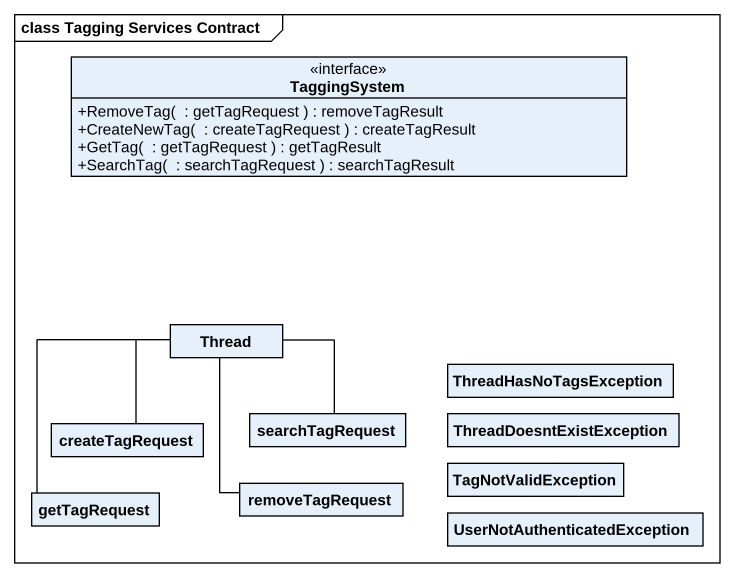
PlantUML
@startuml
mainframe class Tagging Services Contract
hide circle
hide empty members
skinparam classAttributeIconSize 0
interface TaggingSystem {
  +RemoveTag(  : getTagRequest ) : removeTagResult
  +CreateNewTag(  : createTagRequest ) : createTagResult
  +GetTag(  : getTagRequest ) : getTagResult
  +SearchTag(  : searchTagRequest ) : searchTagResult
}
class Thread
class ThreadHasNoTagsException
class createTagRequest
class searchTagRequest
class ThreadDoesntExistException
class TagNotValidException
class getTagRequest
class removeTagRequest
class "UserNotAuthenticatedException" as UserNotAuthenticatedExceptio
Thread -- createTagRequest
Thread -- searchTagRequest
Thread -- getTagRequest
Thread -- removeTagRequest
@enduml
